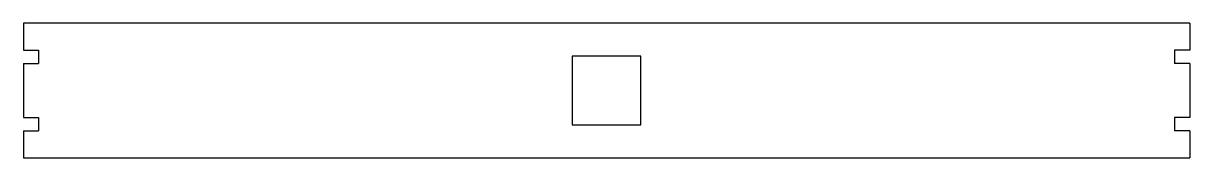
# Model space of a CAD drawing. Extents: x -63 to 242, y 237 to 272.
import ezdxf

# ---------------------------------------------------------------- set-up
doc = ezdxf.new("R2010")
doc.units = 0
doc.layers.get('0').update_dxf_attribs({"linetype": 'continuous'})

# ---------------------------------------------------------------- blocks, each defined once
blk = doc.blocks.new('BODY')
at = {"color": 0}
for p, q in [((241.65, 272.16), (-63.15, 272.16)), ((-63.15, 272.16), (-63.15, 265.12)), ((241.65, 272.16), (241.65, 265.12)), ((-63.15, 265.12), (-59.15, 265.12)), ((-59.15, 265.12), (-59.15, 261.6)), ((98.25, 263.56), (80.25, 263.56)), ((80.25, 263.56), (80.25, 245.56)), ((98.25, 245.56), (98.25, 263.56)), ((241.65, 265.12), (237.65, 265.12)), ((237.65, 265.12), (237.65, 261.6)), ((-63.15, 261.6), (-59.15, 261.6)), ((-63.15, 261.6), (-63.15, 254.56)), ((241.65, 261.6), (237.65, 261.6)), ((241.65, 261.6), (241.65, 254.56)), ((-63.15, 254.56), (-63.15, 247.52)), ((241.65, 254.56), (241.65, 247.52)), ((-63.15, 247.52), (-59.15, 247.52)), ((-59.15, 247.52), (-59.15, 244)), ((241.65, 247.52), (237.65, 247.52)), ((237.65, 247.52), (237.65, 244)), ((-63.15, 244), (-59.15, 244)), ((-63.15, 244), (-63.15, 236.95)), ((80.25, 245.56), (98.25, 245.56)), ((241.65, 244), (237.65, 244)), ((241.65, 244), (241.65, 236.95)), ((-63.15, 236.95), (241.65, 236.95))]:
    blk.add_line(p, q, dxfattribs=at)

msp = doc.modelspace()

# ---------------------------------------------------------------- block references
at = {"color": 0}
msp.add_blockref('BODY', (0, 0), dxfattribs=at)

doc.saveas('drawing.dxf')
